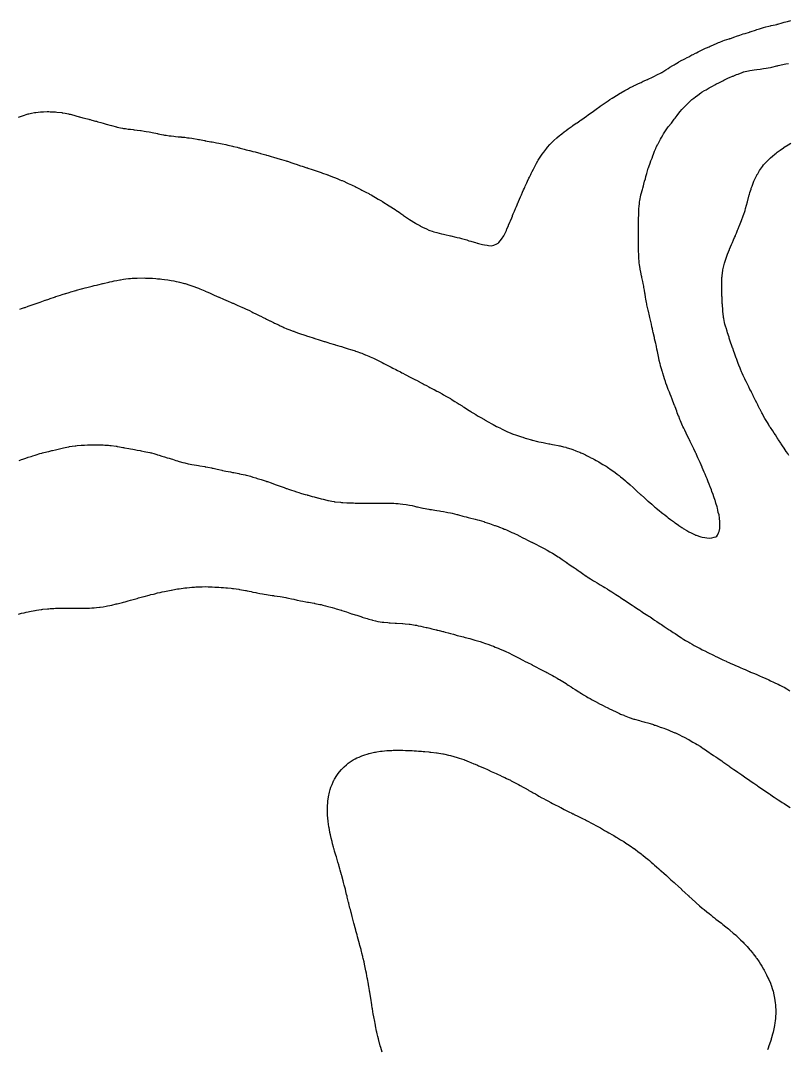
# Model space of a CAD drawing. Extents: x -717077 to -715000, y -984627 to -984000.
# Drawn here: x -716029.6 to -715916.9, y -984341.9 to -984190.9 of the extents above; entities that cross this region are included whole.
import ezdxf

# ---------------------------------------------------------------- set-up
doc = ezdxf.new("R2010")
doc.units = 0
doc.layers.add('buffer_B1_0_1_clip', color=7, linetype='Continuous')

msp = doc.modelspace()

# ---------------------------------------------------------------- linework, layer by layer
at = {"layer": 'buffer_B1_0_1_clip'}
for points in [[(-716029.93, -984205.06), (-716029.5, -984204.91), (-716029.19, -984204.81), (-716028.65, -984204.65), (-716028.5, -984204.6), (-716028.41, -984204.58), (-716028.03, -984204.5), (-716027.59, -984204.41), (-716027.5, -984204.39), (-716027.38, -984204.38), (-716026.69, -984204.3), (-716026.5, -984204.28), (-716026.27, -984204.28), (-716025.74, -984204.26), (-716025.5, -984204.25), (-716025.26, -984204.27), (-716024.71, -984204.29), (-716024.5, -984204.3), (-716024.32, -984204.32), (-716023.59, -984204.41), (-716023.5, -984204.42), (-716023.43, -984204.43), (-716023.06, -984204.5), (-716022.59, -984204.59), (-716022.5, -984204.61), (-716022.35, -984204.65), (-716021.79, -984204.8), (-716021.5, -984204.87), (-716021.01, -984205.01), (-716020.98, -984205.02), (-716020.5, -984205.15), (-716020.22, -984205.22), (-716019.62, -984205.37), (-716019.5, -984205.41), (-716019.42, -984205.43), (-716019.14, -984205.5), (-716018.64, -984205.64), (-716018.5, -984205.67), (-716018.26, -984205.74), (-716017.85, -984205.86), (-716017.5, -984205.95), (-716017.08, -984206.08), (-716016.85, -984206.15), (-716016.5, -984206.25), (-716016.3, -984206.31), (-716015.55, -984206.5), (-716015.51, -984206.51), (-716015.5, -984206.52), (-716015.48, -984206.52), (-716014.68, -984206.69), (-716014.5, -984206.72), (-716014.24, -984206.75), (-716013.82, -984206.82), (-716013.5, -984206.86), (-716013.09, -984206.91), (-716012.93, -984206.93), (-716012.5, -984206.98), (-716012.04, -984207.04), (-716011.94, -984207.05), (-716011.5, -984207.11), (-716011.17, -984207.17), (-716010.76, -984207.23), (-716010.5, -984207.28), (-716010.31, -984207.32), (-716009.51, -984207.49), (-716009.5, -984207.49), (-716009.49, -984207.49), (-716009.45, -984207.5), (-716008.66, -984207.66), (-716008.5, -984207.7), (-716008.27, -984207.73), (-716007.79, -984207.8), (-716007.5, -984207.84), (-716007.12, -984207.87), (-716006.89, -984207.9), (-716006.5, -984207.94), (-716006.01, -984207.98), (-716005.98, -984207.99), (-716005.5, -984208.03), (-716005.09, -984208.09), (-716004.88, -984208.12), (-716004.5, -984208.17), (-716004.21, -984208.22), (-716003.68, -984208.32), (-716003.5, -984208.35), (-716003.37, -984208.37), (-716002.64, -984208.5), (-716002.52, -984208.52), (-716002.5, -984208.53), (-716002.46, -984208.54), (-716001.67, -984208.68), (-716001.5, -984208.71), (-716001.24, -984208.76), (-716000.83, -984208.83), (-716000.5, -984208.89), (-716000, -984209), (-716000, -984209), (-715999.5, -984209.11), (-715999.18, -984209.18), (-715998.7, -984209.29), (-715998.5, -984209.34), (-715998.37, -984209.37), (-715997.81, -984209.5), (-715997.56, -984209.56), (-715997.5, -984209.58), (-715997.39, -984209.61), (-715996.77, -984209.77), (-715996.5, -984209.85), (-715996.03, -984209.97), (-715995.98, -984209.98), (-715995.5, -984210.11), (-715995.19, -984210.19), (-715994.67, -984210.32), (-715994.5, -984210.37), (-715994.39, -984210.4), (-715994.01, -984210.5), (-715993.61, -984210.61), (-715993.5, -984210.65), (-715993.29, -984210.71), (-715992.84, -984210.84), (-715992.5, -984210.94), (-715991.5, -984211.23), (-715991.29, -984211.29), (-715990.6, -984211.5), (-715990.52, -984211.53), (-715990.5, -984211.54), (-715990.44, -984211.55), (-715989.78, -984211.78), (-715989.5, -984211.88), (-715989.03, -984212.04), (-715988.93, -984212.07), (-715988.5, -984212.22), (-715988.28, -984212.29), (-715987.61, -984212.5), (-715987.53, -984212.53), (-715987.5, -984212.54), (-715987.44, -984212.56), (-715986.78, -984212.78), (-715986.5, -984212.87), (-715985.5, -984213.2), (-715985.28, -984213.28), (-715984.64, -984213.5), (-715984.54, -984213.54), (-715984.5, -984213.56), (-715984.41, -984213.59), (-715983.82, -984213.82), (-715983.5, -984213.95), (-715983.11, -984214.11), (-715982.73, -984214.27), (-715982.5, -984214.36), (-715982.4, -984214.4), (-715982.17, -984214.5), (-715981.71, -984214.71), (-715981.5, -984214.8), (-715981.02, -984215.02), (-715980.93, -984215.07), (-715980.5, -984215.27), (-715980.34, -984215.34), (-715980.03, -984215.5), (-715979.68, -984215.68), (-715979.5, -984215.78), (-715979.02, -984216.03), (-715978.91, -984216.08), (-715978.5, -984216.31), (-715978.37, -984216.37), (-715978.14, -984216.5), (-715977.73, -984216.74), (-715977.5, -984216.87), (-715977.1, -984217.1), (-715976.61, -984217.39), (-715976.5, -984217.45), (-715976.47, -984217.47), (-715976.42, -984217.5), (-715975.5, -984218.08), (-715975.24, -984218.24), (-715974.84, -984218.5), (-715974.63, -984218.64), (-715974.5, -984218.73), (-715974.04, -984219.04), (-715973.76, -984219.24), (-715973.5, -984219.42), (-715973.45, -984219.45), (-715973.37, -984219.5), (-715972.5, -984220.11), (-715972.25, -984220.26), (-715971.87, -984220.5), (-715971.64, -984220.64), (-715971.5, -984220.73), (-715971, -984221.01), (-715970.98, -984221.02), (-715970.5, -984221.28), (-715970.34, -984221.35), (-715970.01, -984221.5), (-715969.65, -984221.66), (-715969.5, -984221.72), (-715969.17, -984221.83), (-715968.91, -984221.92), (-715968.5, -984222.04), (-715968.13, -984222.13), (-715967.79, -984222.2), (-715967.5, -984222.27), (-715967.31, -984222.31), (-715966.51, -984222.49), (-715966.5, -984222.49), (-715966.49, -984222.49), (-715966.45, -984222.5), (-715965.68, -984222.69), (-715965.5, -984222.74), (-715965.17, -984222.82), (-715964.89, -984222.9), (-715964.5, -984223.01), (-715964.11, -984223.11), (-715963.77, -984223.22), (-715963.5, -984223.31), (-715963.34, -984223.34), (-715962.82, -984223.5), (-715962.57, -984223.58), (-715962.5, -984223.6), (-715962.36, -984223.64), (-715961.77, -984223.77), (-715961.5, -984223.85), (-715961.09, -984223.9), (-715960.92, -984223.92), (-715960.5, -984223.99), (-715960.11, -984223.89), (-715959.66, -984223.66), (-715959.5, -984223.6), (-715959.44, -984223.55), (-715959.4, -984223.5), (-715959, -984223), (-715959, -984223), (-715958.67, -984222.5), (-715958.6, -984222.4), (-715958.5, -984222.22), (-715958.27, -984221.73), (-715958.19, -984221.5), (-715957.98, -984221.02), (-715957.96, -984220.96), (-715957.77, -984220.5), (-715957.69, -984220.31), (-715957.5, -984219.85), (-715957.4, -984219.6), (-715957.36, -984219.5), (-715957.27, -984219.27), (-715957.11, -984218.89), (-715956.95, -984218.5), (-715956.81, -984218.18), (-715956.54, -984217.54), (-715956.52, -984217.5), (-715956.51, -984217.48), (-715956.5, -984217.45), (-715956.2, -984216.79), (-715956.08, -984216.5), (-715955.9, -984216.1), (-715955.74, -984215.74), (-715955.63, -984215.5), (-715955.59, -984215.41), (-715955.5, -984215.21), (-715955.28, -984214.72), (-715955.18, -984214.5), (-715954.96, -984214.04), (-715954.9, -984213.9), (-715954.71, -984213.5), (-715954.64, -984213.36), (-715954.5, -984213.08), (-715954.3, -984212.69), (-715954.21, -984212.5), (-715953.95, -984212.04), (-715953.84, -984211.85), (-715953.65, -984211.5), (-715953.59, -984211.41), (-715953.5, -984211.26), (-715953.2, -984210.8), (-715953.01, -984210.5), (-715952.79, -984210.21), (-715952.5, -984209.82), (-715952.36, -984209.64), (-715952.24, -984209.5), (-715951.89, -984209.11), (-715951.5, -984208.69), (-715951.4, -984208.6), (-715951.3, -984208.5), (-715950.88, -984208.12), (-715950.5, -984207.79), (-715950.34, -984207.66), (-715950.14, -984207.5), (-715949.78, -984207.22), (-715949.5, -984207.02), (-715949.2, -984206.8), (-715948.78, -984206.5), (-715948.61, -984206.39), (-715948.5, -984206.31), (-715948.01, -984205.98), (-715947.9, -984205.91), (-715947.5, -984205.63), (-715947.42, -984205.57), (-715947.32, -984205.5), (-715946.83, -984205.16), (-715946.5, -984204.93), (-715946.25, -984204.74), (-715945.92, -984204.5), (-715945.67, -984204.32), (-715945.5, -984204.2), (-715945.1, -984203.9), (-715944.55, -984203.5), (-715944.52, -984203.48), (-715944.5, -984203.46), (-715944.37, -984203.38), (-715943.94, -984203.06), (-715943.5, -984202.77), (-715943.34, -984202.66), (-715943.1, -984202.5), (-715942.73, -984202.26), (-715942.5, -984202.12), (-715942.11, -984201.88), (-715941.56, -984201.57), (-715941.5, -984201.53), (-715941.48, -984201.52), (-715941.45, -984201.5), (-715940.86, -984201.14), (-715940.5, -984200.94), (-715940.22, -984200.78), (-715939.65, -984200.5), (-715939.55, -984200.45), (-715939.5, -984200.43), (-715939.36, -984200.36), (-715938.87, -984200.12), (-715938.5, -984199.96), (-715938.19, -984199.81), (-715937.53, -984199.53), (-715937.5, -984199.52), (-715937.48, -984199.51), (-715937.46, -984199.5), (-715936.82, -984199.18), (-715936.5, -984199.03), (-715936.16, -984198.84), (-715935.54, -984198.54), (-715935.5, -984198.52), (-715935.48, -984198.51), (-715935.46, -984198.5), (-715934.88, -984198.12), (-715934.5, -984197.92), (-715934.25, -984197.74), (-715933.82, -984197.5), (-715933.63, -984197.37), (-715933.5, -984197.3), (-715933.01, -984196.99), (-715932.96, -984196.96), (-715932.5, -984196.71), (-715932.36, -984196.64), (-715932.07, -984196.5), (-715931.71, -984196.29), (-715931.5, -984196.19), (-715931.05, -984195.94), (-715930.85, -984195.86), (-715930.5, -984195.69), (-715930.37, -984195.62), (-715930.1, -984195.5), (-715929.71, -984195.29), (-715929.5, -984195.2), (-715929.04, -984194.96), (-715928.9, -984194.91), (-715928.5, -984194.72), (-715928.34, -984194.65), (-715927.96, -984194.5), (-715927.65, -984194.35), (-715927.5, -984194.29), (-715927.12, -984194.13), (-715926.95, -984194.05), (-715926.5, -984193.87), (-715926.22, -984193.77), (-715925.57, -984193.57), (-715925.5, -984193.55), (-715925.46, -984193.54), (-715925.35, -984193.5), (-715924.73, -984193.27), (-715924.5, -984193.19), (-715924.01, -984193.02), (-715923.99, -984193.01), (-715923.5, -984192.84), (-715923.23, -984192.76), (-715922.57, -984192.58), (-715922.5, -984192.55), (-715922.46, -984192.54), (-715922.31, -984192.5), (-715921.71, -984192.29), (-715921.5, -984192.22), (-715921.08, -984192.09), (-715920.95, -984192.04), (-715920.5, -984191.9), (-715920.18, -984191.82), (-715919.71, -984191.71), (-715919.5, -984191.66), (-715919.37, -984191.63), (-715918.8, -984191.5), (-715918.56, -984191.44), (-715918.5, -984191.42), (-715918.39, -984191.39), (-715917.78, -984191.22), (-715917.5, -984191.14), (-715917.01, -984191.01), (-715916.99, -984191.01), (-715916.5, -984190.88)], [(-715938.64, -984227.35), (-715938.73, -984226.74), (-715938.77, -984226.5), (-715938.79, -984226.21), (-715938.81, -984225.82), (-715938.84, -984225.5), (-715938.84, -984225.15), (-715938.85, -984224.86), (-715938.86, -984224.5), (-715938.86, -984224.14), (-715938.86, -984223.87), (-715938.86, -984223.5), (-715938.86, -984223.13), (-715938.86, -984222.87), (-715938.86, -984222.5), (-715938.86, -984222.14), (-715938.86, -984221.86), (-715938.86, -984221.5), (-715938.86, -984221.14), (-715938.86, -984220.86), (-715938.85, -984220.5), (-715938.85, -984220.15), (-715938.85, -984219.85), (-715938.84, -984219.5), (-715938.83, -984219.17), (-715938.82, -984218.82), (-715938.81, -984218.5), (-715938.78, -984218.22), (-715938.73, -984217.74), (-715938.71, -984217.5), (-715938.68, -984217.32), (-715938.54, -984216.55), (-715938.53, -984216.5), (-715938.53, -984216.47), (-715938.5, -984216.36), (-715938.31, -984215.69), (-715938.26, -984215.5), (-715938.16, -984215.16), (-715938.08, -984214.91), (-715937.97, -984214.5), (-715937.86, -984214.13), (-715937.78, -984213.79), (-715937.71, -984213.5), (-715937.66, -984213.34), (-715937.5, -984212.77), (-715937.44, -984212.56), (-715937.42, -984212.5), (-715937.37, -984212.38), (-715937.17, -984211.83), (-715937.05, -984211.5), (-715936.89, -984211.11), (-715936.78, -984210.78), (-715936.67, -984210.5), (-715936.62, -984210.38), (-715936.5, -984210.07), (-715936.33, -984209.67), (-715936.27, -984209.5), (-715936.03, -984209.03), (-715936.01, -984208.99), (-715935.76, -984208.5), (-715935.66, -984208.33), (-715935.5, -984208.04), (-715935.29, -984207.7), (-715935.19, -984207.5), (-715934.9, -984207.1), (-715934.5, -984206.51), (-715934.5, -984206.5), (-715934.5, -984206.5), (-715934.5, -984206.5), (-715934.05, -984205.95), (-715933.72, -984205.5), (-715933.62, -984205.38), (-715933.5, -984205.22), (-715933.18, -984204.82), (-715932.96, -984204.5), (-715932.74, -984204.26), (-715932.5, -984203.97), (-715932.27, -984203.72), (-715932.09, -984203.5), (-715931.78, -984203.21), (-715931.5, -984202.93), (-715931.27, -984202.73), (-715931.03, -984202.5), (-715930.73, -984202.27), (-715930.5, -984202.08), (-715930.16, -984201.84), (-715929.72, -984201.5), (-715929.58, -984201.41), (-715929.5, -984201.36), (-715929.17, -984201.18), (-715928.94, -984201.05), (-715928.5, -984200.79), (-715928.31, -984200.68), (-715928.01, -984200.5), (-715927.67, -984200.33), (-715927.5, -984200.23), (-715927, -984199.99), (-715926.97, -984199.97), (-715926.5, -984199.73), (-715926.34, -984199.65), (-715926.06, -984199.5), (-715925.67, -984199.32), (-715925.5, -984199.24), (-715925.06, -984199.06), (-715924.97, -984199.03), (-715924.5, -984198.83), (-715924.26, -984198.74), (-715923.65, -984198.5), (-715923.53, -984198.46), (-715923.5, -984198.45), (-715923.43, -984198.43), (-715922.72, -984198.28), (-715922.5, -984198.22), (-715922.17, -984198.17), (-715921.87, -984198.13), (-715921.5, -984198.07), (-715921, -984198), (-715921, -984198), (-715920.5, -984197.93), (-715920.12, -984197.87), (-715919.81, -984197.81), (-715919.5, -984197.76), (-715919.28, -984197.72), (-715918.54, -984197.54), (-715918.5, -984197.53), (-715918.47, -984197.53), (-715918.37, -984197.5), (-715917.67, -984197.33), (-715917.5, -984197.29), (-715917.24, -984197.25), (-715916.82, -984197.18)], [(-715916.78, -984254.79), (-715916.96, -984254.5), (-715917.18, -984254.18), (-715917.5, -984253.7), (-715917.58, -984253.58), (-715917.63, -984253.5), (-715917.9, -984253.09), (-715917.98, -984252.98), (-715918.3, -984252.5), (-715918.37, -984252.38), (-715918.5, -984252.18), (-715918.76, -984251.76), (-715918.93, -984251.5), (-715919.16, -984251.17), (-715919.5, -984250.67), (-715919.57, -984250.57), (-715919.61, -984250.5), (-715919.79, -984250.2), (-715919.95, -984249.95), (-715920.22, -984249.5), (-715920.32, -984249.32), (-715920.5, -984248.99), (-715920.67, -984248.67), (-715920.76, -984248.5), (-715921.01, -984248.01), (-715921.04, -984247.96), (-715921.28, -984247.5), (-715921.35, -984247.35), (-715921.5, -984247.06), (-715921.68, -984246.68), (-715921.77, -984246.5), (-715922.01, -984246.02), (-715922.05, -984245.95), (-715922.28, -984245.5), (-715922.35, -984245.35), (-715922.5, -984245.06), (-715922.68, -984244.68), (-715922.77, -984244.5), (-715923.01, -984244.01), (-715923.04, -984243.96), (-715923.27, -984243.5), (-715923.34, -984243.34), (-715923.5, -984243.01), (-715923.65, -984242.66), (-715923.73, -984242.5), (-715923.9, -984242.1), (-715923.96, -984241.96), (-715924.16, -984241.5), (-715924.24, -984241.24), (-715924.5, -984240.53), (-715924.5, -984240.51), (-715924.51, -984240.5), (-715924.51, -984240.49), (-715924.76, -984239.76), (-715924.85, -984239.5), (-715925.03, -984239.03), (-715925.06, -984238.94), (-715925.22, -984238.5), (-715925.29, -984238.29), (-715925.5, -984237.67), (-715925.54, -984237.54), (-715925.55, -984237.5), (-715925.57, -984237.42), (-715925.78, -984236.78), (-715925.87, -984236.5), (-715926.02, -984236.03), (-715926.04, -984235.95), (-715926.19, -984235.5), (-715926.24, -984235.24), (-715926.36, -984234.64), (-715926.39, -984234.5), (-715926.4, -984234.4), (-715926.5, -984233.57), (-715926.5, -984233.51), (-715926.5, -984233.5), (-715926.5, -984233.49), (-715926.56, -984232.57), (-715926.57, -984232.5), (-715926.57, -984232.42), (-715926.61, -984231.61), (-715926.61, -984231.5), (-715926.62, -984231.38), (-715926.64, -984230.64), (-715926.65, -984230.5), (-715926.65, -984230.35), (-715926.65, -984229.65), (-715926.65, -984229.5), (-715926.65, -984229.35), (-715926.62, -984228.62), (-715926.61, -984228.5), (-715926.6, -984228.39), (-715926.5, -984227.53), (-715926.49, -984227.5), (-715926.49, -984227.5), (-715926.49, -984227.49), (-715926.29, -984226.7), (-715926.23, -984226.5), (-715926.1, -984226.1), (-715926.05, -984225.95), (-715925.89, -984225.5), (-715925.79, -984225.21), (-715925.5, -984224.51), (-715925.5, -984224.5), (-715925.5, -984224.5), (-715925.5, -984224.49), (-715925.2, -984223.79), (-715925.08, -984223.5), (-715924.91, -984223.09), (-715924.77, -984222.77), (-715924.65, -984222.5), (-715924.61, -984222.39), (-715924.5, -984222.1), (-715924.32, -984221.68), (-715924.24, -984221.5), (-715924.07, -984221.08), (-715924.03, -984220.97), (-715923.84, -984220.5), (-715923.75, -984220.25), (-715923.5, -984219.56), (-715923.48, -984219.52), (-715923.47, -984219.5), (-715923.46, -984219.46), (-715923.23, -984218.77), (-715923.14, -984218.5), (-715923, -984218), (-715923, -984218), (-715922.85, -984217.5), (-715922.6, -984216.5), (-715922.58, -984216.42), (-715922.5, -984216.13), (-715922.35, -984215.64), (-715922.31, -984215.5), (-715922.19, -984215.2), (-715922.09, -984214.91), (-715921.93, -984214.5), (-715921.8, -984214.2), (-715921.5, -984213.58), (-715921.47, -984213.53), (-715921.45, -984213.5), (-715921.37, -984213.38), (-715921.08, -984212.92), (-715920.8, -984212.5), (-715920.67, -984212.33), (-715920.5, -984212.1), (-715920.21, -984211.78), (-715919.95, -984211.5), (-715919.72, -984211.27), (-715919.5, -984211.05), (-715919.2, -984210.8), (-715918.85, -984210.5), (-715918.65, -984210.35), (-715918.5, -984210.23), (-715918.07, -984209.93), (-715917.57, -984209.57), (-715917.5, -984209.52), (-715917.48, -984209.51), (-715917.47, -984209.5), (-715916.87, -984209.12), (-715916.5, -984208.88)], [(-716029.73, -984233.26), (-716029.5, -984233.19), (-716029.03, -984233.03), (-716028.98, -984233.02), (-716028.5, -984232.85), (-716028.23, -984232.76), (-716027.5, -984232.5), (-716027.5, -984232.5), (-716027.5, -984232.5), (-716027.49, -984232.5), (-716026.76, -984232.24), (-716026.5, -984232.15), (-716026.02, -984231.98), (-716025.95, -984231.96), (-716025.5, -984231.79), (-716025.28, -984231.72), (-716024.63, -984231.5), (-716024.53, -984231.47), (-716024.5, -984231.45), (-716024.43, -984231.43), (-716023.77, -984231.22), (-716023.5, -984231.13), (-716023.01, -984230.98), (-716022.96, -984230.97), (-716022.5, -984230.82), (-716022.25, -984230.75), (-716021.53, -984230.53), (-716021.5, -984230.52), (-716021.48, -984230.52), (-716021.42, -984230.5), (-716020.69, -984230.3), (-716020.5, -984230.25), (-716020.16, -984230.16), (-716019.9, -984230.1), (-716019.5, -984229.99), (-716019.1, -984229.89), (-716018.82, -984229.82), (-716018.5, -984229.74), (-716018.3, -984229.69), (-716017.53, -984229.5), (-716017.5, -984229.49), (-716017.5, -984229.49), (-716017.49, -984229.49), (-716016.69, -984229.31), (-716016.5, -984229.26), (-716016.19, -984229.2), (-716015.87, -984229.13), (-716015.5, -984229.05), (-716015.03, -984228.97), (-716014.96, -984228.96), (-716014.5, -984228.89), (-716014.15, -984228.85), (-716013.8, -984228.8), (-716013.5, -984228.77), (-716013.24, -984228.75), (-716012.72, -984228.73), (-716012.5, -984228.71), (-716011.5, -984228.7), (-716011.29, -984228.71), (-716010.72, -984228.73), (-716010.5, -984228.73), (-716010.25, -984228.75), (-716009.78, -984228.79), (-716009.5, -984228.81), (-716009.15, -984228.84), (-716008.88, -984228.88), (-716008.5, -984228.92), (-716008, -984228.99), (-716007.99, -984228.99), (-716007.5, -984229.07), (-716007.14, -984229.14), (-716006.79, -984229.2), (-716006.5, -984229.26), (-716006.31, -984229.31), (-716005.55, -984229.5), (-716005.51, -984229.51), (-716005.5, -984229.51), (-716005.48, -984229.52), (-716004.75, -984229.76), (-716004.5, -984229.84), (-716004.02, -984230.02), (-716003.95, -984230.04), (-716003.5, -984230.22), (-716003.3, -984230.3), (-716002.79, -984230.5), (-716002.59, -984230.59), (-716002.5, -984230.63), (-716002.26, -984230.73), (-716001.9, -984230.9), (-716001.5, -984231.07), (-716001.2, -984231.21), (-716000.53, -984231.5), (-716000.51, -984231.51), (-716000.5, -984231.51), (-716000.47, -984231.52), (-715999.82, -984231.83), (-715999.5, -984231.96), (-715999.12, -984232.13), (-715998.69, -984232.3), (-715998.5, -984232.39), (-715998.42, -984232.42), (-715998.23, -984232.5), (-715997.73, -984232.73), (-715997.5, -984232.83), (-715997.04, -984233.04), (-715996.89, -984233.1), (-715996.5, -984233.28), (-715996.35, -984233.35), (-715996.02, -984233.5), (-715995.67, -984233.67), (-715995.5, -984233.76), (-715995, -984234), (-715994.99, -984234.01), (-715994.5, -984234.25), (-715994.33, -984234.33), (-715993.98, -984234.5), (-715993.66, -984234.67), (-715993.5, -984234.75), (-715993, -984235), (-715992.99, -984235), (-715992.5, -984235.25), (-715992.33, -984235.33), (-715991.96, -984235.5), (-715991.65, -984235.65), (-715991.5, -984235.72), (-715991.1, -984235.9), (-715990.96, -984235.96), (-715990.5, -984236.15), (-715990.25, -984236.25), (-715989.58, -984236.5), (-715989.52, -984236.52), (-715989.5, -984236.53), (-715989.45, -984236.55), (-715988.79, -984236.79), (-715988.5, -984236.89), (-715988.04, -984237.05), (-715987.9, -984237.09), (-715987.5, -984237.23), (-715987.3, -984237.3), (-715986.68, -984237.5), (-715986.54, -984237.55), (-715986.5, -984237.56), (-715986.41, -984237.59), (-715985.79, -984237.79), (-715985.5, -984237.88), (-715985.02, -984238.02), (-715984.95, -984238.04), (-715984.5, -984238.18), (-715984.25, -984238.26), (-715983.53, -984238.47), (-715983.5, -984238.48), (-715983.48, -984238.48), (-715983.42, -984238.5), (-715982.72, -984238.72), (-715982.5, -984238.79), (-715982.08, -984238.91), (-715981.95, -984238.96), (-715981.5, -984239.09), (-715981.19, -984239.19), (-715980.64, -984239.35), (-715980.5, -984239.4), (-715980.42, -984239.43), (-715980.22, -984239.5), (-715979.7, -984239.7), (-715979.5, -984239.77), (-715979.03, -984239.97), (-715978.98, -984239.99), (-715978.5, -984240.19), (-715978.28, -984240.29), (-715977.8, -984240.5), (-715977.6, -984240.6), (-715977.5, -984240.65), (-715977.2, -984240.79), (-715976.93, -984240.93), (-715976.5, -984241.14), (-715976.26, -984241.26), (-715975.77, -984241.5), (-715975.59, -984241.6), (-715975.5, -984241.65), (-715975.19, -984241.8), (-715974.94, -984241.94), (-715974.5, -984242.16), (-715974.27, -984242.28), (-715973.83, -984242.5), (-715973.61, -984242.62), (-715973.5, -984242.68), (-715973.12, -984242.87), (-715972.96, -984242.96), (-715972.5, -984243.2), (-715972.3, -984243.3), (-715971.91, -984243.5), (-715971.64, -984243.65), (-715971.5, -984243.72), (-715971.02, -984243.97), (-715970.99, -984243.99), (-715970.5, -984244.25), (-715970.33, -984244.34), (-715970.02, -984244.5), (-715969.68, -984244.68), (-715969.5, -984244.78), (-715969.03, -984245.03), (-715968.9, -984245.1), (-715968.5, -984245.31), (-715968.37, -984245.38), (-715968.15, -984245.5), (-715967.73, -984245.73), (-715967.5, -984245.86), (-715967.09, -984246.09), (-715966.67, -984246.33), (-715966.5, -984246.43), (-715966.45, -984246.45), (-715966.37, -984246.5), (-715965.83, -984246.83), (-715965.5, -984247.04), (-715965.21, -984247.22), (-715964.77, -984247.5), (-715964.61, -984247.61), (-715964.5, -984247.68), (-715964, -984248), (-715963.98, -984248.01), (-715963.5, -984248.32), (-715963.39, -984248.39), (-715963.2, -984248.5), (-715962.77, -984248.77), (-715962.5, -984248.93), (-715962.14, -984249.14), (-715961.51, -984249.5), (-715961.5, -984249.5), (-715961.5, -984249.51), (-715961.48, -984249.52), (-715960.86, -984249.87), (-715960.5, -984250.07), (-715960.22, -984250.23), (-715959.72, -984250.5), (-715959.57, -984250.58), (-715959.5, -984250.62), (-715959.26, -984250.74), (-715958.91, -984250.92), (-715958.5, -984251.12), (-715958.23, -984251.24), (-715957.61, -984251.5), (-715957.53, -984251.54), (-715957.5, -984251.55), (-715957.42, -984251.58), (-715956.8, -984251.8), (-715956.5, -984251.91), (-715956.05, -984252.06), (-715955.88, -984252.11), (-715955.5, -984252.25), (-715955.3, -984252.3), (-715954.61, -984252.5), (-715954.52, -984252.53), (-715954.5, -984252.53), (-715954.45, -984252.54), (-715953.71, -984252.71), (-715953.5, -984252.76), (-715953.17, -984252.83), (-715952.88, -984252.88), (-715952.5, -984252.97), (-715952.05, -984253.05), (-715951.92, -984253.08), (-715951.5, -984253.16), (-715951.21, -984253.22), (-715950.68, -984253.32), (-715950.5, -984253.35), (-715950.38, -984253.38), (-715949.88, -984253.5), (-715949.57, -984253.58), (-715949.5, -984253.6), (-715949.36, -984253.64), (-715948.82, -984253.82), (-715948.5, -984253.92), (-715948.08, -984254.09), (-715947.81, -984254.18), (-715947.5, -984254.3), (-715947.36, -984254.37), (-715947.04, -984254.5), (-715946.68, -984254.68), (-715946.5, -984254.76), (-715946.01, -984255.02), (-715945.95, -984255.05), (-715945.5, -984255.27), (-715945.35, -984255.36), (-715945.08, -984255.5), (-715944.72, -984255.72), (-715944.5, -984255.84), (-715944.09, -984256.1), (-715943.63, -984256.37), (-715943.5, -984256.45), (-715943.46, -984256.47), (-715943.41, -984256.5), (-715942.88, -984256.89), (-715942.5, -984257.15), (-715942.3, -984257.3), (-715942.02, -984257.5), (-715941.73, -984257.73), (-715941.5, -984257.91), (-715941.18, -984258.18), (-715940.78, -984258.5), (-715940.63, -984258.63), (-715940.5, -984258.75), (-715940.1, -984259.11), (-715939.66, -984259.5), (-715939.58, -984259.58), (-715939.5, -984259.65), (-715939.06, -984260.06), (-715938.58, -984260.5), (-715938.54, -984260.54), (-715938.5, -984260.57), (-715938.01, -984261.01), (-715937.77, -984261.23), (-715937.5, -984261.47), (-715937.48, -984261.48), (-715937.46, -984261.5), (-715936.94, -984261.95), (-715936.5, -984262.34), (-715936.4, -984262.41), (-715936.29, -984262.5), (-715935.85, -984262.86), (-715935.5, -984263.15), (-715935.29, -984263.3), (-715935.03, -984263.5), (-715934.73, -984263.73), (-715934.5, -984263.93), (-715934.16, -984264.16), (-715933.73, -984264.5), (-715933.6, -984264.6), (-715933.5, -984264.69), (-715933.01, -984265.01), (-715932.93, -984265.06), (-715932.5, -984265.38), (-715932.42, -984265.42), (-715932.29, -984265.5), (-715931.78, -984265.78), (-715931.5, -984265.97), (-715931.12, -984266.13), (-715930.57, -984266.43), (-715930.5, -984266.47), (-715930.47, -984266.47), (-715930.39, -984266.5), (-715929.7, -984266.71), (-715929.5, -984266.79), (-715929.15, -984266.85), (-715928.86, -984266.87), (-715928.5, -984266.94), (-715928.11, -984266.88), (-715927.78, -984266.78), (-715927.5, -984266.73), (-715927.36, -984266.63), (-715927.26, -984266.5), (-715927.13, -984266.14), (-715927.05, -984265.95), (-715926.93, -984265.5), (-715926.91, -984265.08), (-715926.92, -984264.93), (-715926.91, -984264.5), (-715926.98, -984264.02), (-715926.99, -984263.99), (-715927.05, -984263.5), (-715927.15, -984263.15), (-715927.21, -984262.79), (-715927.28, -984262.5), (-715927.34, -984262.34), (-715927.5, -984261.76), (-715927.56, -984261.56), (-715927.57, -984261.5), (-715927.61, -984261.38), (-715927.83, -984260.83), (-715927.93, -984260.5), (-715928.09, -984260.09), (-715928.17, -984259.82), (-715928.29, -984259.5), (-715928.35, -984259.36), (-715928.5, -984258.97), (-715928.63, -984258.63), (-715928.68, -984258.5), (-715928.8, -984258.19), (-715928.92, -984257.93), (-715929.08, -984257.5), (-715929.22, -984257.22), (-715929.5, -984256.53), (-715929.51, -984256.51), (-715929.51, -984256.5), (-715929.52, -984256.48), (-715929.82, -984255.83), (-715929.96, -984255.5), (-715930.14, -984255.14), (-715930.36, -984254.63), (-715930.42, -984254.5), (-715930.45, -984254.45), (-715930.5, -984254.35), (-715930.77, -984253.78), (-715930.9, -984253.5), (-715931.1, -984253.11), (-715931.29, -984252.7), (-715931.39, -984252.5), (-715931.43, -984252.43), (-715931.5, -984252.28), (-715931.76, -984251.76), (-715931.88, -984251.5), (-715932.08, -984251.08), (-715932.22, -984250.78), (-715932.35, -984250.5), (-715932.39, -984250.4), (-715932.5, -984250.16), (-715932.7, -984249.7), (-715932.78, -984249.5), (-715932.97, -984249.02), (-715932.99, -984248.99), (-715933.18, -984248.5), (-715933.26, -984248.27), (-715933.5, -984247.62), (-715933.53, -984247.53), (-715933.54, -984247.5), (-715933.57, -984247.43), (-715933.81, -984246.81), (-715933.93, -984246.5), (-715934.09, -984246.1), (-715934.22, -984245.78), (-715934.33, -984245.5), (-715934.38, -984245.38), (-715934.5, -984245.08), (-715934.66, -984244.66), (-715934.72, -984244.5), (-715934.84, -984244.15), (-715934.93, -984243.93), (-715935.07, -984243.5), (-715935.17, -984243.18), (-715935.32, -984242.68), (-715935.37, -984242.5), (-715935.4, -984242.4), (-715935.5, -984242.06), (-715935.62, -984241.62), (-715935.65, -984241.5), (-715935.7, -984241.3), (-715935.82, -984240.83), (-715935.9, -984240.5), (-715936, -984240), (-715936, -984239.99), (-715936.1, -984239.5), (-715936.16, -984239.17), (-715936.24, -984238.75), (-715936.29, -984238.5), (-715936.33, -984238.34), (-715936.5, -984237.62), (-715936.52, -984237.52), (-715936.52, -984237.5), (-715936.53, -984237.46), (-715936.72, -984236.72), (-715936.77, -984236.5), (-715936.84, -984236.15), (-715936.9, -984235.9), (-715936.98, -984235.5), (-715937.07, -984235.07), (-715937.11, -984234.89), (-715937.19, -984234.5), (-715937.25, -984234.25), (-715937.41, -984233.59), (-715937.43, -984233.5), (-715937.44, -984233.45), (-715937.5, -984233.24), (-715937.64, -984232.64), (-715937.67, -984232.5), (-715937.71, -984232.29), (-715937.8, -984231.8), (-715937.85, -984231.5), (-715937.91, -984231.08), (-715937.93, -984230.94), (-715938, -984230.5), (-715938.07, -984230.08), (-715938.1, -984229.89), (-715938.17, -984229.5), (-715938.23, -984229.24), (-715938.37, -984228.63), (-715938.4, -984228.5), (-715938.42, -984228.42), (-715938.5, -984228.08), (-715938.6, -984227.61), (-715938.62, -984227.5), (-715938.64, -984227.35)], [(-716029.84, -984255.5), (-716029.59, -984255.41), (-716029.5, -984255.37), (-716029.3, -984255.31), (-716028.84, -984255.15), (-716028.5, -984255.03), (-716028.09, -984254.91), (-716027.81, -984254.82), (-716027.5, -984254.72), (-716027.33, -984254.67), (-716026.78, -984254.5), (-716026.56, -984254.44), (-716026.5, -984254.42), (-716026.39, -984254.39), (-716025.76, -984254.24), (-716025.5, -984254.17), (-716025.06, -984254.06), (-716024.96, -984254.04), (-716024.5, -984253.93), (-716023.5, -984253.69), (-716023.34, -984253.66), (-716022.57, -984253.5), (-716022.51, -984253.49), (-716022.5, -984253.49), (-716022.48, -984253.48), (-716021.63, -984253.36), (-716021.5, -984253.34), (-716021.32, -984253.33), (-716020.72, -984253.28), (-716020.5, -984253.26), (-716020.24, -984253.24), (-716019.78, -984253.22), (-716019.5, -984253.21), (-716019.2, -984253.2), (-716018.8, -984253.2), (-716018.5, -984253.2), (-716018.2, -984253.2), (-716017.78, -984253.22), (-716017.5, -984253.23), (-716017.24, -984253.24), (-716016.71, -984253.28), (-716016.5, -984253.3), (-716016.32, -984253.32), (-716015.58, -984253.42), (-716015.5, -984253.43), (-716015.44, -984253.44), (-716015.08, -984253.5), (-716014.59, -984253.59), (-716014.5, -984253.61), (-716014.36, -984253.64), (-716013.75, -984253.75), (-716013.5, -984253.81), (-716013.12, -984253.87), (-716012.91, -984253.91), (-716012.5, -984253.99), (-716012.06, -984254.07), (-716011.9, -984254.1), (-716011.5, -984254.17), (-716011.23, -984254.23), (-716010.65, -984254.35), (-716010.5, -984254.38), (-716010.4, -984254.41), (-716010.06, -984254.5), (-716009.62, -984254.62), (-716009.5, -984254.66), (-716009.26, -984254.73), (-716008.86, -984254.86), (-716008.5, -984254.97), (-716008.1, -984255.1), (-716007.81, -984255.19), (-716007.5, -984255.29), (-716007.34, -984255.34), (-716006.82, -984255.5), (-716006.58, -984255.58), (-716006.5, -984255.61), (-716006.35, -984255.65), (-716005.8, -984255.8), (-716005.5, -984255.88), (-716005.01, -984255.99), (-716004.99, -984255.99), (-716004.5, -984256.1), (-716004.15, -984256.16), (-716003.78, -984256.21), (-716003.5, -984256.26), (-716003.29, -984256.3), (-716002.59, -984256.41), (-716002.5, -984256.43), (-716002.44, -984256.44), (-716002.11, -984256.5), (-716001.59, -984256.6), (-716001.5, -984256.62), (-716001.35, -984256.65), (-716000.77, -984256.78), (-716000.5, -984256.84), (-716000.06, -984256.94), (-715999.96, -984256.96), (-715999.5, -984257.06), (-715999.13, -984257.14), (-715998.8, -984257.2), (-715998.5, -984257.26), (-715998.29, -984257.3), (-715997.57, -984257.43), (-715997.5, -984257.45), (-715997.45, -984257.46), (-715997.24, -984257.5), (-715996.63, -984257.63), (-715996.5, -984257.66), (-715996.27, -984257.72), (-715995.84, -984257.84), (-715995.5, -984257.94), (-715995.07, -984258.07), (-715994.86, -984258.14), (-715994.5, -984258.25), (-715994.31, -984258.31), (-715993.73, -984258.5), (-715993.56, -984258.56), (-715993.5, -984258.58), (-715993.37, -984258.62), (-715992.82, -984258.82), (-715992.5, -984258.94), (-715992.09, -984259.09), (-715991.81, -984259.19), (-715991.5, -984259.3), (-715991.35, -984259.35), (-715990.92, -984259.5), (-715990.61, -984259.61), (-715990.5, -984259.65), (-715990.28, -984259.72), (-715989.86, -984259.86), (-715989.5, -984259.99), (-715989.11, -984260.11), (-715988.78, -984260.22), (-715988.5, -984260.31), (-715988.35, -984260.35), (-715987.81, -984260.5), (-715987.56, -984260.57), (-715987.5, -984260.59), (-715987.38, -984260.62), (-715986.78, -984260.78), (-715986.5, -984260.85), (-715986, -984261), (-715985.99, -984261), (-715985.5, -984261.14), (-715985.21, -984261.21), (-715984.64, -984261.36), (-715984.5, -984261.4), (-715984.41, -984261.41), (-715983.9, -984261.5), (-715983.56, -984261.56), (-715983.5, -984261.57), (-715983.42, -984261.58), (-715982.65, -984261.66), (-715982.5, -984261.67), (-715982.32, -984261.68), (-715981.71, -984261.72), (-715981.5, -984261.73), (-715981.27, -984261.73), (-715980.75, -984261.75), (-715980.5, -984261.76), (-715980.24, -984261.76), (-715979.76, -984261.77), (-715979.5, -984261.77), (-715979.23, -984261.77), (-715978.77, -984261.77), (-715978.5, -984261.77), (-715978.23, -984261.77), (-715977.76, -984261.77), (-715977.24, -984261.76), (-715976.76, -984261.76), (-715976.5, -984261.76), (-715976.24, -984261.76), (-715975.76, -984261.77), (-715975.5, -984261.77), (-715975.22, -984261.78), (-715974.8, -984261.8), (-715974.5, -984261.81), (-715974.15, -984261.84), (-715973.87, -984261.87), (-715973.5, -984261.91), (-715973.01, -984261.98), (-715972.98, -984261.99), (-715972.5, -984262.07), (-715972.14, -984262.15), (-715971.76, -984262.24), (-715971.5, -984262.3), (-715971.33, -984262.33), (-715970.57, -984262.5), (-715970.51, -984262.51), (-715970.5, -984262.52), (-715970.48, -984262.52), (-715969.67, -984262.67), (-715969.5, -984262.7), (-715969.27, -984262.73), (-715968.8, -984262.81), (-715968.5, -984262.85), (-715968.09, -984262.91), (-715967.93, -984262.94), (-715967.5, -984263), (-715967.08, -984263.09), (-715966.87, -984263.13), (-715966.5, -984263.2), (-715966.26, -984263.26), (-715965.56, -984263.44), (-715965.5, -984263.45), (-715965.46, -984263.46), (-715965.32, -984263.5), (-715964.68, -984263.68), (-715964.5, -984263.73), (-715964.19, -984263.8), (-715963.88, -984263.89), (-715963.5, -984263.98), (-715963.08, -984264.09), (-715962.86, -984264.14), (-715962.5, -984264.23), (-715962.29, -984264.29), (-715961.59, -984264.5), (-715961.52, -984264.52), (-715961.5, -984264.53), (-715961.45, -984264.55), (-715960.78, -984264.78), (-715960.5, -984264.87), (-715960.03, -984265.04), (-715959.93, -984265.07), (-715959.5, -984265.22), (-715959.29, -984265.3), (-715958.77, -984265.5), (-715958.58, -984265.58), (-715958.5, -984265.62), (-715958.28, -984265.71), (-715957.89, -984265.89), (-715957.5, -984266.07), (-715957.2, -984266.21), (-715956.57, -984266.5), (-715956.52, -984266.53), (-715956.5, -984266.54), (-715956.42, -984266.58), (-715955.86, -984266.86), (-715955.5, -984267.04), (-715955.19, -984267.2), (-715954.57, -984267.5), (-715954.52, -984267.53), (-715954.5, -984267.54), (-715954.42, -984267.58), (-715953.87, -984267.87), (-715953.5, -984268.06), (-715953.21, -984268.21), (-715952.65, -984268.5), (-715952.55, -984268.56), (-715952.5, -984268.59), (-715952.3, -984268.7), (-715951.92, -984268.92), (-715951.5, -984269.15), (-715951.28, -984269.28), (-715950.93, -984269.5), (-715950.66, -984269.67), (-715950.5, -984269.78), (-715950.07, -984270.07), (-715949.63, -984270.36), (-715949.5, -984270.46), (-715949.47, -984270.47), (-715949.43, -984270.5), (-715948.89, -984270.89), (-715948.5, -984271.15), (-715948.29, -984271.29), (-715947.99, -984271.5), (-715947.7, -984271.7), (-715947.5, -984271.84), (-715947.11, -984272.12), (-715946.54, -984272.5), (-715946.52, -984272.52), (-715946.5, -984272.53), (-715946.4, -984272.59), (-715945.92, -984272.92), (-715945.5, -984273.17), (-715945.3, -984273.3), (-715944.96, -984273.5), (-715944.67, -984273.68), (-715944.5, -984273.78), (-715944.04, -984274.05), (-715943.83, -984274.16), (-715943.5, -984274.35), (-715943.41, -984274.41), (-715943.26, -984274.5), (-715942.8, -984274.8), (-715942.5, -984274.99), (-715942.19, -984275.19), (-715941.72, -984275.5), (-715941.59, -984275.59), (-715941.5, -984275.65), (-715941.03, -984275.97), (-715940.99, -984275.99), (-715940.5, -984276.31), (-715940.38, -984276.38), (-715940.2, -984276.5), (-715939.78, -984276.78), (-715939.5, -984276.97), (-715939.18, -984277.19), (-715938.7, -984277.5), (-715938.58, -984277.59), (-715938.5, -984277.64), (-715938.07, -984277.93), (-715937.98, -984277.99), (-715937.5, -984278.29), (-715937.37, -984278.38), (-715937.17, -984278.5), (-715936.77, -984278.77), (-715936.5, -984278.95), (-715936.17, -984279.17), (-715935.68, -984279.5), (-715935.57, -984279.58), (-715935.5, -984279.63), (-715935.11, -984279.88), (-715934.97, -984279.98), (-715934.5, -984280.28), (-715934.37, -984280.37), (-715934.16, -984280.5), (-715933.76, -984280.77), (-715933.5, -984280.95), (-715933.16, -984281.17), (-715932.65, -984281.5), (-715932.56, -984281.56), (-715932.5, -984281.61), (-715932.21, -984281.79), (-715931.95, -984281.95), (-715931.5, -984282.22), (-715931.32, -984282.32), (-715931, -984282.5), (-715930.68, -984282.69), (-715930.5, -984282.79), (-715930.03, -984283.03), (-715929.89, -984283.1), (-715929.5, -984283.31), (-715929.37, -984283.37), (-715929.12, -984283.5), (-715928.71, -984283.71), (-715928.5, -984283.82), (-715928.04, -984284.04), (-715927.87, -984284.12), (-715927.5, -984284.31), (-715927.36, -984284.37), (-715927.08, -984284.5), (-715926.69, -984284.69), (-715926.5, -984284.79), (-715926.01, -984285.01), (-715925.97, -984285.03), (-715925.5, -984285.24), (-715925.31, -984285.32), (-715924.91, -984285.5), (-715924.63, -984285.63), (-715924.5, -984285.69), (-715924.16, -984285.83), (-715923.93, -984285.93), (-715923.5, -984286.12), (-715923.23, -984286.23), (-715922.6, -984286.5), (-715922.53, -984286.53), (-715922.5, -984286.55), (-715922.41, -984286.59), (-715921.83, -984286.83), (-715921.5, -984286.97), (-715921.12, -984287.13), (-715920.66, -984287.34), (-715920.5, -984287.41), (-715920.43, -984287.43), (-715920.27, -984287.5), (-715919.74, -984287.74), (-715919.5, -984287.86), (-715919.06, -984288.06), (-715918.83, -984288.16), (-715918.5, -984288.32), (-715918.37, -984288.38), (-715918.11, -984288.5), (-715917.71, -984288.71), (-715917.5, -984288.83), (-715917.08, -984289.08), (-715916.66, -984289.34)], [(-716029.92, -984278.07), (-716029.5, -984277.96), (-716029.12, -984277.88), (-716028.8, -984277.8), (-716028.5, -984277.73), (-716028.3, -984277.69), (-716027.54, -984277.54), (-716027.5, -984277.53), (-716027.47, -984277.53), (-716027.28, -984277.5), (-716026.59, -984277.4), (-716026.5, -984277.39), (-716026.37, -984277.38), (-716025.69, -984277.31), (-716025.5, -984277.29), (-716025.27, -984277.28), (-716024.75, -984277.25), (-716024.5, -984277.23), (-716024.22, -984277.22), (-716023.78, -984277.21), (-716023.5, -984277.2), (-716023.2, -984277.2), (-716022.79, -984277.2), (-716022.5, -984277.2), (-716022.2, -984277.2), (-716021.78, -984277.22), (-716021.5, -984277.22), (-716021.21, -984277.22), (-716020.77, -984277.23), (-716020.5, -984277.23), (-716020.22, -984277.22), (-716019.78, -984277.21), (-716019.5, -984277.2), (-716019.17, -984277.18), (-716018.84, -984277.15), (-716018.5, -984277.12), (-716018.06, -984277.07), (-716017.95, -984277.05), (-716017.5, -984276.99), (-716017.08, -984276.91), (-716016.87, -984276.87), (-716016.5, -984276.8), (-716016.25, -984276.75), (-716015.59, -984276.59), (-716015.5, -984276.57), (-716015.44, -984276.55), (-716015.24, -984276.5), (-716014.64, -984276.36), (-716014.5, -984276.32), (-716014.26, -984276.26), (-716013.85, -984276.15), (-716013.5, -984276.05), (-716013.07, -984275.93), (-716012.88, -984275.88), (-716012.5, -984275.77), (-716012.29, -984275.71), (-716011.55, -984275.5), (-716011.51, -984275.49), (-716011.5, -984275.49), (-716011.48, -984275.48), (-716010.72, -984275.28), (-716010.5, -984275.22), (-716010.13, -984275.13), (-716009.92, -984275.08), (-716009.5, -984274.98), (-716009.11, -984274.89), (-716008.82, -984274.83), (-716008.5, -984274.75), (-716007.5, -984274.55), (-716007.46, -984274.54), (-716007.25, -984274.5), (-716006.6, -984274.39), (-716006.5, -984274.38), (-716006.35, -984274.36), (-716005.73, -984274.27), (-716005.5, -984274.23), (-716005.2, -984274.2), (-716004.84, -984274.16), (-716004.5, -984274.12), (-716004.1, -984274.1), (-716003.91, -984274.09), (-716003.5, -984274.07), (-716003.06, -984274.06), (-716002.94, -984274.06), (-716002.5, -984274.05), (-716002.06, -984274.07), (-716001.93, -984274.07), (-716001.5, -984274.08), (-716001.1, -984274.1), (-716000.88, -984274.11), (-716000.5, -984274.14), (-716000.16, -984274.16), (-715999.81, -984274.19), (-715999.5, -984274.21), (-715999.24, -984274.24), (-715998.7, -984274.29), (-715998.5, -984274.32), (-715998.34, -984274.34), (-715997.56, -984274.44), (-715997.5, -984274.45), (-715997.45, -984274.46), (-715997.18, -984274.5), (-715996.6, -984274.61), (-715996.5, -984274.62), (-715996.34, -984274.66), (-715995.78, -984274.78), (-715995.5, -984274.84), (-715995.06, -984274.93), (-715994.95, -984274.96), (-715994.5, -984275.05), (-715994.11, -984275.12), (-715993.84, -984275.16), (-715993.5, -984275.22), (-715993.25, -984275.26), (-715992.66, -984275.34), (-715992.5, -984275.36), (-715992.38, -984275.38), (-715991.52, -984275.5), (-715991.5, -984275.5), (-715991.5, -984275.5), (-715991.49, -984275.5), (-715990.66, -984275.66), (-715990.5, -984275.69), (-715990.26, -984275.74), (-715989.83, -984275.83), (-715989.5, -984275.9), (-715989.01, -984276.01), (-715988.98, -984276.01), (-715988.5, -984276.12), (-715988.18, -984276.18), (-715987.74, -984276.26), (-715987.5, -984276.31), (-715987.33, -984276.34), (-715986.52, -984276.48), (-715986.5, -984276.48), (-715986.48, -984276.48), (-715986.4, -984276.5), (-715985.66, -984276.66), (-715985.5, -984276.69), (-715985.24, -984276.76), (-715984.85, -984276.86), (-715984.5, -984276.95), (-715984.07, -984277.07), (-715983.87, -984277.12), (-715983.5, -984277.23), (-715983.29, -984277.29), (-715982.56, -984277.5), (-715982.51, -984277.52), (-715982.5, -984277.52), (-715982.47, -984277.53), (-715981.76, -984277.77), (-715981.5, -984277.85), (-715981.01, -984278.02), (-715980.97, -984278.03), (-715980.5, -984278.19), (-715980.26, -984278.26), (-715979.52, -984278.5), (-715979.5, -984278.51), (-715979.5, -984278.51), (-715979.49, -984278.51), (-715978.74, -984278.75), (-715978.5, -984278.83), (-715978.06, -984278.94), (-715977.96, -984278.97), (-715977.5, -984279.08), (-715977.14, -984279.15), (-715976.8, -984279.2), (-715976.5, -984279.25), (-715976.27, -984279.27), (-715975.67, -984279.33), (-715975.5, -984279.35), (-715975.35, -984279.36), (-715974.6, -984279.4), (-715974.5, -984279.41), (-715974.41, -984279.41), (-715973.53, -984279.46), (-715973.5, -984279.47), (-715973.47, -984279.47), (-715973.15, -984279.5), (-715972.55, -984279.56), (-715972.5, -984279.56), (-715972.42, -984279.57), (-715971.68, -984279.69), (-715971.5, -984279.72), (-715971.22, -984279.78), (-715970.85, -984279.85), (-715970.5, -984279.93), (-715970.04, -984280.04), (-715969.93, -984280.07), (-715969.5, -984280.17), (-715969.23, -984280.24), (-715968.61, -984280.38), (-715968.5, -984280.41), (-715968.43, -984280.43), (-715968.14, -984280.5), (-715967.62, -984280.63), (-715967.5, -984280.66), (-715967.28, -984280.72), (-715966.84, -984280.84), (-715966.5, -984280.93), (-715966.05, -984281.05), (-715965.9, -984281.09), (-715965.5, -984281.2), (-715965.26, -984281.26), (-715964.56, -984281.44), (-715964.5, -984281.46), (-715964.46, -984281.46), (-715964.32, -984281.5), (-715963.67, -984281.67), (-715963.5, -984281.72), (-715963.19, -984281.81), (-715962.89, -984281.9), (-715962.5, -984282.01), (-715962.13, -984282.13), (-715961.74, -984282.25), (-715961.5, -984282.33), (-715961.37, -984282.38), (-715961.01, -984282.5), (-715960.63, -984282.64), (-715960.5, -984282.68), (-715960.19, -984282.8), (-715959.91, -984282.92), (-715959.5, -984283.08), (-715959.21, -984283.21), (-715958.54, -984283.5), (-715958.51, -984283.51), (-715958.5, -984283.52), (-715958.46, -984283.54), (-715957.84, -984283.84), (-715957.5, -984284.01), (-715957.17, -984284.17), (-715956.5, -984284.5), (-715956.5, -984284.5), (-715956.5, -984284.5), (-715956.49, -984284.51), (-715955.84, -984284.84), (-715955.5, -984285.02), (-715955.18, -984285.19), (-715954.55, -984285.5), (-715954.52, -984285.52), (-715954.5, -984285.53), (-715954.43, -984285.56), (-715953.86, -984285.87), (-715953.5, -984286.05), (-715953.21, -984286.21), (-715952.64, -984286.5), (-715952.55, -984286.55), (-715952.5, -984286.58), (-715952.33, -984286.67), (-715951.9, -984286.9), (-715951.5, -984287.12), (-715951.26, -984287.26), (-715950.83, -984287.5), (-715950.62, -984287.62), (-715950.5, -984287.69), (-715950.01, -984287.99), (-715949.99, -984288), (-715949.5, -984288.3), (-715949.38, -984288.38), (-715949.19, -984288.5), (-715948.77, -984288.78), (-715948.5, -984288.96), (-715948.17, -984289.18), (-715947.65, -984289.5), (-715947.56, -984289.56), (-715947.5, -984289.6), (-715947.24, -984289.75), (-715946.94, -984289.94), (-715946.5, -984290.2), (-715946.31, -984290.31), (-715945.97, -984290.5), (-715945.66, -984290.67), (-715945.5, -984290.76), (-715945.01, -984291.02), (-715944.94, -984291.05), (-715944.5, -984291.29), (-715944.36, -984291.36), (-715944.08, -984291.5), (-715943.7, -984291.7), (-715943.5, -984291.8), (-715943.03, -984292.03), (-715942.9, -984292.1), (-715942.5, -984292.3), (-715942.36, -984292.36), (-715942.06, -984292.5), (-715941.68, -984292.68), (-715941.5, -984292.76), (-715941.04, -984292.95), (-715940.98, -984292.98), (-715940.5, -984293.18), (-715940.26, -984293.26), (-715939.54, -984293.5), (-715939.51, -984293.51), (-715939.5, -984293.51), (-715939.48, -984293.52), (-715938.73, -984293.73), (-715938.5, -984293.79), (-715938.1, -984293.9), (-715937.94, -984293.94), (-715937.5, -984294.06), (-715937.16, -984294.17), (-715936.68, -984294.32), (-715936.5, -984294.38), (-715936.41, -984294.41), (-715936.14, -984294.5), (-715935.67, -984294.67), (-715935.5, -984294.73), (-715935.14, -984294.86), (-715934.93, -984294.94), (-715934.5, -984295.09), (-715934.21, -984295.22), (-715933.53, -984295.5), (-715933.51, -984295.51), (-715933.5, -984295.52), (-715933.46, -984295.53), (-715932.84, -984295.84), (-715932.5, -984296), (-715932.17, -984296.18), (-715931.54, -984296.5), (-715931.51, -984296.52), (-715931.5, -984296.52), (-715931.44, -984296.56), (-715930.88, -984296.89), (-715930.5, -984297.1), (-715930.25, -984297.25), (-715929.84, -984297.5), (-715929.63, -984297.63), (-715929.5, -984297.72), (-715929.03, -984298.04), (-715928.82, -984298.18), (-715928.5, -984298.39), (-715928.43, -984298.44), (-715928.34, -984298.5), (-715927.84, -984298.85), (-715927.5, -984299.07), (-715927.24, -984299.25), (-715926.87, -984299.5), (-715926.65, -984299.65), (-715926.5, -984299.76), (-715926.06, -984300.07), (-715925.63, -984300.37), (-715925.5, -984300.46), (-715925.47, -984300.48), (-715925.44, -984300.5), (-715924.89, -984300.89), (-715924.5, -984301.15), (-715924.29, -984301.3), (-715923.99, -984301.5), (-715923.7, -984301.71), (-715923.5, -984301.84), (-715923.12, -984302.12), (-715922.56, -984302.5), (-715922.52, -984302.53), (-715922.5, -984302.55), (-715922.34, -984302.66), (-715921.94, -984302.94), (-715921.5, -984303.23), (-715921.34, -984303.34), (-715921.1, -984303.5), (-715920.74, -984303.75), (-715920.5, -984303.91), (-715920.15, -984304.16), (-715919.64, -984304.5), (-715919.56, -984304.56), (-715919.5, -984304.6), (-715919.18, -984304.81), (-715918.96, -984304.97), (-715918.5, -984305.26), (-715918.35, -984305.36), (-715918.12, -984305.5), (-715917.75, -984305.75), (-715917.5, -984305.92), (-715917.15, -984306.15), (-715916.6, -984306.5)], [(-715976.53, -984342.46), (-715976.74, -984341.74), (-715976.81, -984341.5), (-715976.92, -984341.08), (-715976.95, -984340.95), (-715977.07, -984340.5), (-715977.15, -984340.15), (-715977.25, -984339.75), (-715977.31, -984339.5), (-715977.34, -984339.34), (-715977.5, -984338.59), (-715977.51, -984338.51), (-715977.51, -984338.5), (-715977.52, -984338.48), (-715977.67, -984337.68), (-715977.71, -984337.5), (-715977.75, -984337.25), (-715977.83, -984336.83), (-715977.88, -984336.5), (-715977.96, -984336.04), (-715977.97, -984335.98), (-715978.05, -984335.5), (-715978.11, -984335.12), (-715978.16, -984334.84), (-715978.21, -984334.5), (-715978.25, -984334.26), (-715978.35, -984333.64), (-715978.38, -984333.5), (-715978.39, -984333.4), (-715978.5, -984332.78), (-715978.54, -984332.54), (-715978.54, -984332.5), (-715978.55, -984332.45), (-715978.68, -984331.68), (-715978.71, -984331.5), (-715978.76, -984331.23), (-715978.84, -984330.84), (-715978.9, -984330.5), (-715979, -984330.01), (-715979, -984329.99), (-715979.11, -984329.5), (-715979.18, -984329.18), (-715979.3, -984328.7), (-715979.34, -984328.5), (-715979.37, -984328.38), (-715979.5, -984327.89), (-715979.57, -984327.58), (-715979.59, -984327.5), (-715979.63, -984327.37), (-715979.78, -984326.79), (-715979.86, -984326.5), (-715980.13, -984325.5), (-715980.21, -984325.21), (-715980.38, -984324.62), (-715980.41, -984324.5), (-715980.5, -984324.18), (-715980.64, -984323.64), (-715980.68, -984323.5), (-715980.94, -984322.5), (-715981.05, -984322.06), (-715981.09, -984321.91), (-715981.19, -984321.5), (-715981.25, -984321.26), (-715981.41, -984320.58), (-715981.43, -984320.5), (-715981.45, -984320.45), (-715981.5, -984320.25), (-715981.64, -984319.65), (-715981.68, -984319.5), (-715981.74, -984319.26), (-715981.84, -984318.84), (-715981.92, -984318.5), (-715982.04, -984318.05), (-715982.08, -984317.92), (-715982.19, -984317.5), (-715982.26, -984317.26), (-715982.45, -984316.54), (-715982.47, -984316.5), (-715982.47, -984316.48), (-715982.5, -984316.4), (-715982.69, -984315.69), (-715982.74, -984315.5), (-715982.84, -984315.16), (-715982.91, -984314.91), (-715983.02, -984314.5), (-715983.13, -984314.14), (-715983.25, -984313.75), (-715983.32, -984313.5), (-715983.37, -984313.37), (-715983.5, -984312.93), (-715983.59, -984312.59), (-715983.62, -984312.5), (-715983.66, -984312.34), (-715983.8, -984311.81), (-715983.88, -984311.5), (-715984, -984311.01), (-715984, -984310.99), (-715984.12, -984310.5), (-715984.19, -984310.19), (-715984.27, -984309.72), (-715984.32, -984309.5), (-715984.34, -984309.35), (-715984.46, -984308.54), (-715984.46, -984308.5), (-715984.47, -984308.47), (-715984.5, -984308.11), (-715984.54, -984307.55), (-715984.55, -984307.5), (-715984.55, -984307.45), (-715984.56, -984306.57), (-715984.56, -984306.5), (-715984.56, -984306.44), (-715984.5, -984305.62), (-715984.49, -984305.51), (-715984.49, -984305.5), (-715984.49, -984305.49), (-715984.34, -984304.66), (-715984.32, -984304.5), (-715984.25, -984304.25), (-715984.14, -984303.86), (-715984.04, -984303.5), (-715983.88, -984303.12), (-715983.7, -984302.7), (-715983.61, -984302.5), (-715983.57, -984302.43), (-715983.5, -984302.31), (-715983.19, -984301.81), (-715983, -984301.5), (-715982.77, -984301.23), (-715982.5, -984300.91), (-715982.3, -984300.7), (-715982.11, -984300.5), (-715981.78, -984300.22), (-715981.5, -984300), (-715981.21, -984299.79), (-715980.77, -984299.5), (-715980.6, -984299.4), (-715980.5, -984299.35), (-715980.22, -984299.22), (-715979.91, -984299.08), (-715979.5, -984298.9), (-715979.2, -984298.8), (-715978.59, -984298.6), (-715978.5, -984298.57), (-715978.44, -984298.55), (-715978.23, -984298.5), (-715977.63, -984298.37), (-715977.5, -984298.34), (-715977.31, -984298.31), (-715976.76, -984298.23), (-715976.5, -984298.2), (-715976.16, -984298.17), (-715975.86, -984298.14), (-715975.5, -984298.11), (-715975.09, -984298.1), (-715974.91, -984298.09), (-715974.5, -984298.08), (-715974.08, -984298.08), (-715973.91, -984298.08), (-715973.5, -984298.09), (-715973.1, -984298.1), (-715972.89, -984298.11), (-715972.5, -984298.12), (-715972.14, -984298.14), (-715971.84, -984298.16), (-715971.5, -984298.18), (-715971.2, -984298.2), (-715970.76, -984298.23), (-715970.5, -984298.25), (-715970.27, -984298.28), (-715969.67, -984298.33), (-715969.5, -984298.34), (-715969.36, -984298.36), (-715968.55, -984298.45), (-715968.5, -984298.46), (-715968.46, -984298.46), (-715968.22, -984298.5), (-715967.61, -984298.61), (-715967.5, -984298.63), (-715967.33, -984298.66), (-715966.79, -984298.79), (-715966.5, -984298.86), (-715966, -984299), (-715966, -984299), (-715965.5, -984299.14), (-715965.23, -984299.23), (-715964.54, -984299.45), (-715964.5, -984299.47), (-715964.47, -984299.48), (-715964.41, -984299.5), (-715963.76, -984299.77), (-715963.5, -984299.87), (-715963.06, -984300.06), (-715962.85, -984300.14), (-715962.5, -984300.29), (-715962.35, -984300.36), (-715962, -984300.5), (-715961.66, -984300.66), (-715961.5, -984300.73), (-715961.06, -984300.93), (-715960.97, -984300.98), (-715960.5, -984301.18), (-715960.28, -984301.28), (-715959.78, -984301.5), (-715959.59, -984301.59), (-715959.5, -984301.63), (-715959.24, -984301.76), (-715958.91, -984301.92), (-715958.5, -984302.11), (-715958.24, -984302.24), (-715957.68, -984302.5), (-715957.56, -984302.56), (-715957.5, -984302.6), (-715957.29, -984302.71), (-715956.91, -984302.92), (-715956.5, -984303.13), (-715956.26, -984303.26), (-715955.8, -984303.5), (-715955.61, -984303.61), (-715955.5, -984303.67), (-715955.08, -984303.91), (-715954.97, -984303.98), (-715954.5, -984304.24), (-715954.33, -984304.34), (-715954.02, -984304.5), (-715953.69, -984304.7), (-715953.5, -984304.81), (-715953.05, -984305.06), (-715952.82, -984305.18), (-715952.5, -984305.35), (-715952.4, -984305.4), (-715952.21, -984305.5), (-715951.75, -984305.76), (-715951.5, -984305.89), (-715951.1, -984306.1), (-715950.69, -984306.3), (-715950.5, -984306.4), (-715950.43, -984306.44), (-715950.3, -984306.5), (-715949.78, -984306.78), (-715949.5, -984306.92), (-715949.11, -984307.12), (-715948.68, -984307.32), (-715948.5, -984307.41), (-715948.44, -984307.44), (-715948.3, -984307.5), (-715947.78, -984307.78), (-715947.5, -984307.91), (-715947.11, -984308.11), (-715946.68, -984308.32), (-715946.5, -984308.41), (-715946.43, -984308.44), (-715946.31, -984308.5), (-715945.78, -984308.79), (-715945.5, -984308.94), (-715945.13, -984309.14), (-715944.56, -984309.44), (-715944.5, -984309.47), (-715944.48, -984309.48), (-715944.44, -984309.5), (-715943.85, -984309.85), (-715943.5, -984310.05), (-715943.21, -984310.22), (-715942.7, -984310.5), (-715942.58, -984310.58), (-715942.5, -984310.63), (-715942.17, -984310.83), (-715941.96, -984310.96), (-715941.5, -984311.23), (-715941.33, -984311.33), (-715941.05, -984311.5), (-715940.72, -984311.72), (-715940.5, -984311.87), (-715940.12, -984312.12), (-715939.55, -984312.5), (-715939.52, -984312.52), (-715939.5, -984312.54), (-715939.33, -984312.66), (-715938.95, -984312.96), (-715938.5, -984313.3), (-715938.38, -984313.38), (-715938.22, -984313.5), (-715937.83, -984313.84), (-715937.5, -984314.1), (-715937.28, -984314.28), (-715937.01, -984314.5), (-715936.74, -984314.75), (-715936.5, -984314.96), (-715936.21, -984315.21), (-715935.87, -984315.5), (-715935.68, -984315.68), (-715935.5, -984315.84), (-715935.15, -984316.16), (-715934.75, -984316.5), (-715934.62, -984316.63), (-715934.5, -984316.74), (-715934.11, -984317.11), (-715933.66, -984317.5), (-715933.58, -984317.58), (-715933.5, -984317.66), (-715933.07, -984318.07), (-715932.58, -984318.5), (-715932.54, -984318.54), (-715932.5, -984318.58), (-715932.02, -984319.03), (-715931.56, -984319.44), (-715931.5, -984319.49), (-715931.49, -984319.5), (-715931.49, -984319.5), (-715930.98, -984319.98), (-715930.5, -984320.4), (-715930.44, -984320.45), (-715930.38, -984320.5), (-715929.92, -984320.92), (-715929.5, -984321.27), (-715929.37, -984321.38), (-715929.22, -984321.5), (-715928.83, -984321.83), (-715928.5, -984322.09), (-715928.27, -984322.28), (-715927.99, -984322.5), (-715927.72, -984322.72), (-715927.5, -984322.88), (-715927.16, -984323.16), (-715926.7, -984323.5), (-715926.59, -984323.59), (-715926.5, -984323.66), (-715926.04, -984324.04), (-715925.66, -984324.34), (-715925.5, -984324.47), (-715925.48, -984324.48), (-715925.46, -984324.5), (-715924.95, -984324.95), (-715924.5, -984325.32), (-715924.41, -984325.41), (-715924.31, -984325.5), (-715923.9, -984325.91), (-715923.5, -984326.29), (-715923.4, -984326.4), (-715923.3, -984326.5), (-715922.92, -984326.93), (-715922.5, -984327.39), (-715922.45, -984327.45), (-715922.4, -984327.5), (-715922.09, -984327.9), (-715922.01, -984328.01), (-715921.62, -984328.5), (-715921.57, -984328.57), (-715921.5, -984328.67), (-715921.17, -984329.17), (-715920.96, -984329.5), (-715920.78, -984329.78), (-715920.5, -984330.24), (-715920.4, -984330.41), (-715920.36, -984330.5), (-715920.21, -984330.78), (-715920.07, -984331.07), (-715919.86, -984331.5), (-715919.75, -984331.75), (-715919.5, -984332.32), (-715919.45, -984332.45), (-715919.43, -984332.5), (-715919.4, -984332.6), (-715919.2, -984333.21), (-715919.11, -984333.5), (-715919, -984334), (-715919, -984334), (-715918.88, -984334.5), (-715918.84, -984334.84), (-715918.79, -984335.21), (-715918.75, -984335.5), (-715918.74, -984335.74), (-715918.72, -984336.28), (-715918.71, -984336.5), (-715918.72, -984336.73), (-715918.75, -984337.25), (-715918.76, -984337.5), (-715918.81, -984337.81), (-715918.85, -984338.15), (-715918.9, -984338.5), (-715919, -984338.99), (-715919.01, -984339.01), (-715919.11, -984339.5), (-715919.19, -984339.81), (-715919.34, -984340.34), (-715919.38, -984340.5), (-715919.41, -984340.59), (-715919.5, -984340.88), (-715919.71, -984341.5), (-715919.83, -984341.83), (-715919.92, -984342.08)]]:
    msp.add_lwpolyline(points, dxfattribs=at)

doc.saveas('drawing.dxf')
